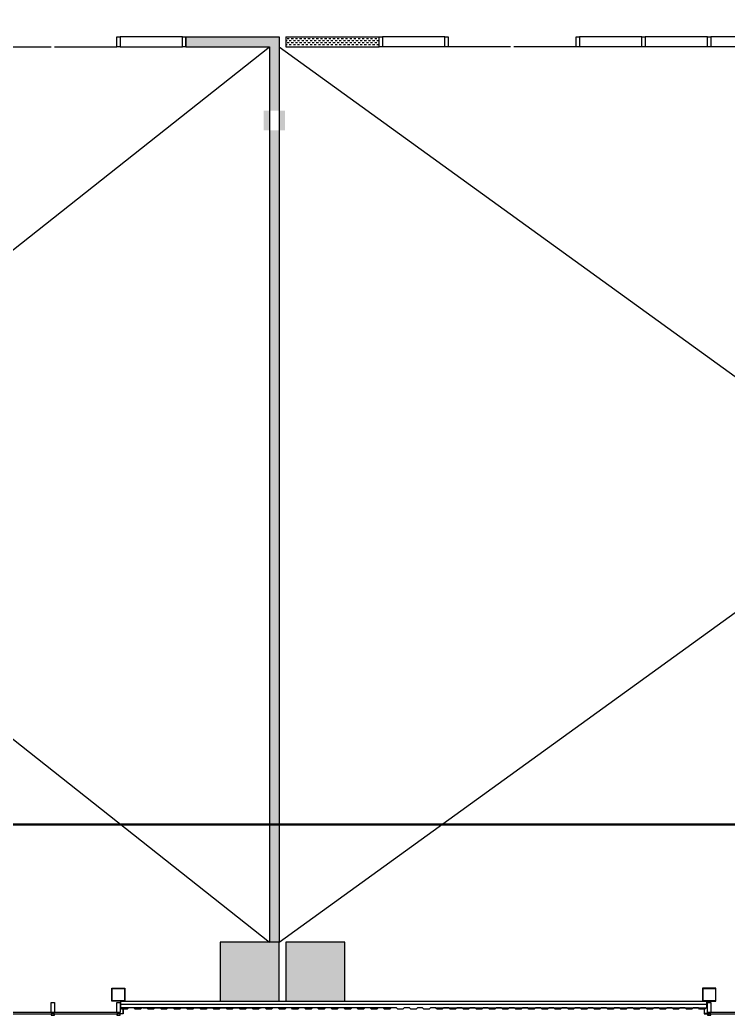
# Model space of a CAD drawing. Header units: centimetres. Extents: x 28733 to 98303, y -2883 to 8555.
# Drawn here: x 88791 to 89870, y 1498 to 3015 of the extents above; entities that cross this region are included whole.
import ezdxf

# ---------------------------------------------------------------- set-up
doc = ezdxf.new("R2010")
doc.units = ezdxf.units.CM
doc.header["$LTSCALE"] = 100
for name, color, linetype in [('A-ELEV-03', 251, 'Continuous'), ('A-ELEV-04', 250, 'Continuous'), ('A-GLAZ-FRME', 12, 'Continuous'), ('A-GLAZ-FULL', 130, 'Continuous'), ('A-GLAZ-SILL', 8, 'Continuous'), ('A-WALL', 134, 'Continuous'), ('A-WALL-HTCH', 8, 'Continuous'), ('A-WALL-INSL', 249, 'Continuous'), ('A-WALL-SNWPNL', 200, 'Continuous'), ('A-WALL-STEL', 202, 'Continuous'), ('S-CONC', 5, 'Continuous'), ('S-HTCH', 8, 'Continuous'), ('S-STEL', 3, 'Continuous')]:
    doc.layers.add(name, color=color, linetype=linetype)
doc.layers.add('GEB-BEZUG', color=2, linetype='Continuous', lineweight=50, true_color=0xffff00)
doc.linetypes.add('BATTING', pattern='A,0.00254,-2.54,[134,ltypeshp.shx,S=2.54,R=0,X=-2.54,Y=0],-5.08,[134,ltypeshp.shx,S=2.54,R=180,X=2.54,Y=0],-2.54', length=10.16254)
pattern_1 = [(0, (74805.6698, 54361.057), (3.175, 3.175), [3.175, -3.175])]

# ---------------------------------------------------------------- blocks, each defined once
blk = doc.blocks.new('*U57')
at = {"layer": 'A-WALL-SNWPNL'}
blk.add_lwpolyline([(50, 1), (42, 1), (40, -1), (32, -1), (30, 1), (22, 1), (20, -1), (12, -1), (10, 1), (2, 1), (0, -1), (-8, -1), (-10, 1), (-18, 1), (-20, -1), (-28, -1), (-30, 1), (-38, 1), (-40, -1), (-48, -1), (-50, 1)], dxfattribs=at)
blk = doc.blocks.new('*U58')
at = {"layer": 'A-WALL-STEL', "color": 0, "linetype": 'ByBlock', "lineweight": -2, "transparency": 16777216}
for p in [(0, 0), (100, 0), (200, 0), (300, 0), (400, 0), (500, 0), (600, 0), (700, 0)]:
    blk.add_blockref('*U57', p, dxfattribs=at)

msp = doc.modelspace()

# ---------------------------------------------------------------- hatches: boundary and pattern name
at = {"layer": 'A-WALL-HTCH'}
h = msp.add_hatch(dxfattribs=at)
h.set_pattern_fill('DASH', color=256, angle=360)
h.set_pattern_definition(pattern_1)
h.paths.add_polyline_path([(89185.86, 2988.62), (89043.36, 2988.62), (89043.36, 2973.62), (89170.86, 2973.62), (89170.86, 1608.62), (89185.86, 1608.62)])
h.paths.add_polyline_path([(89161.93, 2846.33), (89194.79, 2846.33), (89194.79, 2876.33), (89161.93, 2876.33)])
h = msp.add_hatch(dxfattribs=at)
h.set_pattern_fill('DASH', color=256, angle=360)
h.set_pattern_definition(pattern_1)
h.paths.add_polyline_path([(89338.36, 2988.62), (89195.86, 2988.62), (89195.86, 2973.62), (89338.36, 2973.62)])
at = {"layer": 'S-HTCH'}
h = msp.add_hatch(dxfattribs=at)
h.set_pattern_fill('ANSI33', color=256)
h.set_pattern_definition([(45, (74805.67, 5721.585), (-4.490128, 4.490128), []), (45, (74810.16, 5721.585), (-4.490128, 4.490128), [3.175, -1.5875])])
h.paths.add_polyline_path([(90995.86, 1518.62), (91085.86, 1518.62), (91085.86, 1608.62), (90995.86, 1608.62)])
h.paths.add_polyline_path([(90995.86, 7218.62), (91085.86, 7218.62), (91085.86, 7308.62), (90995.86, 7308.62)])
h.paths.add_polyline_path([(89195.86, 1518.62), (89285.86, 1518.62), (89285.86, 1608.62), (89195.86, 1608.62)])
h.paths.add_polyline_path([(85595.86, 1518.62), (85685.86, 1518.62), (85685.86, 1608.62), (85595.86, 1608.62)])
h.paths.add_polyline_path([(89195.86, 7218.62), (89285.86, 7218.62), (89285.86, 7308.62), (89195.86, 7308.62)])
h.paths.add_polyline_path([(85595.86, 7218.62), (85685.86, 7218.62), (85685.86, 7308.62), (85595.86, 7308.62)])
h.paths.add_polyline_path([(90995.86, 3418.62), (91085.86, 3418.62), (91085.86, 3508.62), (90995.86, 3508.62)])
h.paths.add_polyline_path([(90995.86, 5318.62), (91085.86, 5318.62), (91085.86, 5408.62), (90995.86, 5408.62)])
h.paths.add_polyline_path([(89195.86, 3418.62), (89285.86, 3418.62), (89285.86, 3508.62), (89195.86, 3508.62)])
h.paths.add_polyline_path([(85595.86, 3418.62), (85685.86, 3418.62), (85685.86, 3508.62), (85595.86, 3508.62)])
h.paths.add_polyline_path([(89195.86, 5318.62), (89285.86, 5318.62), (89285.86, 5408.62), (89195.86, 5408.62)])
h.paths.add_polyline_path([(85595.86, 5318.62), (85685.86, 5318.62), (85685.86, 5408.62), (85595.86, 5408.62)])
h.paths.add_polyline_path([(96395.86, 3418.62), (96485.86, 3418.62), (96485.86, 3508.62), (96395.86, 3508.62)])
h.paths.add_polyline_path([(96395.86, 5318.62), (96485.86, 5318.62), (96485.86, 5408.62), (96395.86, 5408.62)])
h.paths.add_polyline_path([(94595.86, 3418.62), (94685.86, 3418.62), (94685.86, 3508.62), (94595.86, 3508.62)])
h.paths.add_polyline_path([(94595.86, 5318.62), (94685.86, 5318.62), (94685.86, 5408.62), (94595.86, 5408.62)])
h.paths.add_polyline_path([(92795.86, 3418.62), (92885.86, 3418.62), (92885.86, 3508.62), (92795.86, 3508.62)])
h.paths.add_polyline_path([(92795.86, 5318.62), (92885.86, 5318.62), (92885.86, 5408.62), (92795.86, 5408.62)])
h.paths.add_polyline_path([(89095.86, 3418.62), (89185.86, 3418.62), (89185.86, 3508.62), (89095.86, 3508.62)])
h.paths.add_polyline_path([(89095.86, 5318.62), (89185.86, 5318.62), (89185.86, 5408.62), (89095.86, 5408.62)])
h.paths.add_polyline_path([(87395.86, 3418.62), (87485.86, 3418.62), (87485.86, 3508.62), (87395.86, 3508.62)])
h.paths.add_polyline_path([(87395.86, 5318.62), (87485.86, 5318.62), (87485.86, 5408.62), (87395.86, 5408.62)])
h.paths.add_polyline_path([(83795.86, 3418.62), (83885.86, 3418.62), (83885.86, 3508.62), (83795.86, 3508.62)])
h.paths.add_polyline_path([(83795.86, 5318.62), (83885.86, 5318.62), (83885.86, 5408.62), (83795.86, 5408.62)])
h.paths.add_polyline_path([(81995.86, 3418.62), (82085.86, 3418.62), (82085.86, 3508.62), (81995.86, 3508.62)])
h.paths.add_polyline_path([(81995.86, 5318.62), (82085.86, 5318.62), (82085.86, 5408.62), (81995.86, 5408.62)])
h.paths.add_polyline_path([(80195.86, 3418.62), (80285.86, 3418.62), (80285.86, 3508.62), (80195.86, 3508.62)])
h.paths.add_polyline_path([(80195.86, 5318.62), (80285.86, 5318.62), (80285.86, 5408.62), (80195.86, 5408.62)])
h.paths.add_polyline_path([(98195.86, 5318.62), (98285.86, 5318.62), (98285.86, 5408.62), (98195.86, 5408.62)])
h.paths.add_polyline_path([(98195.86, 3418.62), (98285.86, 3418.62), (98285.86, 3508.62), (98195.86, 3508.62)])
h.paths.add_polyline_path([(98195.86, 1518.62), (98285.86, 1518.62), (98285.86, 1608.62), (98195.86, 1608.62)])
h.paths.add_polyline_path([(96395.86, 1518.62), (96485.86, 1518.62), (96485.86, 1608.62), (96395.86, 1608.62)])
h.paths.add_polyline_path([(94595.86, 1518.62), (94685.86, 1518.62), (94685.86, 1608.62), (94595.86, 1608.62)])
h.paths.add_polyline_path([(92795.86, 1518.62), (92885.86, 1518.62), (92885.86, 1608.62), (92795.86, 1608.62)])
h.paths.add_polyline_path([(89095.86, 1518.62), (89185.86, 1518.62), (89185.86, 1608.62), (89095.86, 1608.62)])
h.paths.add_polyline_path([(87395.86, 1518.62), (87485.86, 1518.62), (87485.86, 1608.62), (87395.86, 1608.62)])
h.paths.add_polyline_path([(83795.86, 1518.62), (83885.86, 1518.62), (83885.86, 1608.62), (83795.86, 1608.62)])
h.paths.add_polyline_path([(81995.86, 1518.62), (82085.86, 1518.62), (82085.86, 1608.62), (81995.86, 1608.62)])
h.paths.add_polyline_path([(80195.86, 1518.62), (80285.86, 1518.62), (80285.86, 1608.62), (80195.86, 1608.62)])
h.paths.add_polyline_path([(98195.86, 7218.62), (98285.86, 7218.62), (98285.86, 7308.62), (98195.86, 7308.62)])
h.paths.add_polyline_path([(96395.86, 7218.62), (96485.86, 7218.62), (96485.86, 7308.62), (96395.86, 7308.62)])
h.paths.add_polyline_path([(94595.86, 7218.62), (94685.86, 7218.62), (94685.86, 7308.62), (94595.86, 7308.62)])
h.paths.add_polyline_path([(92795.86, 7218.62), (92885.86, 7218.62), (92885.86, 7308.62), (92795.86, 7308.62)])
h.paths.add_polyline_path([(89095.86, 7218.62), (89185.86, 7218.62), (89185.86, 7308.62), (89095.86, 7308.62)])
h.paths.add_polyline_path([(87395.86, 7218.62), (87485.86, 7218.62), (87485.86, 7308.62), (87395.86, 7308.62)])
h.paths.add_polyline_path([(83795.86, 7218.62), (83885.86, 7218.62), (83885.86, 7308.62), (83795.86, 7308.62)])
h.paths.add_polyline_path([(81995.86, 7218.62), (82085.86, 7218.62), (82085.86, 7308.62), (81995.86, 7308.62)])
h.paths.add_polyline_path([(80195.86, 7218.62), (80285.86, 7218.62), (80285.86, 7308.62), (80195.86, 7308.62)])

# ---------------------------------------------------------------- linework, layer by layer
at = {"layer": 'A-ELEV-03'}
for points in [[(88944.36, 1508.59), (88944.36, 1518.59)], [(89423.36, 1508.59), (89837.36, 1508.59), (89837.36, 1518.59)]]:
    msp.add_lwpolyline(points, dxfattribs=at)
at = {"layer": 'A-ELEV-03', "elevation": 0}
msp.add_lwpolyline([(89358.36, 1508.59), (88944.36, 1508.59)], dxfattribs=at)
at = {"layer": 'A-ELEV-04'}
for p, q in [((87448.36, 1608.62), (89170.86, 2973.62)), ((87448.36, 2973.62), (89170.86, 1608.62)), ((89185.86, 1608.62), (91070.86, 2973.62)), ((89185.86, 2973.62), (91070.86, 1608.62))]:
    msp.add_line(p, q, dxfattribs=at)
at = {"layer": 'A-GLAZ-FRME'}
for points in [[(88943.36, 2973.59), (88938.36, 2973.59), (88938.36, 2988.59), (88943.36, 2988.59)], [(89043.36, 2973.59), (89038.36, 2973.59), (89038.36, 2988.59), (89043.36, 2988.59)], [(89343.36, 2973.59), (89338.36, 2973.59), (89338.36, 2988.59), (89343.36, 2988.59)], [(89443.36, 2973.59), (89438.36, 2973.59), (89438.36, 2988.59), (89443.36, 2988.59)], [(89643.36, 2973.59), (89638.36, 2973.59), (89638.36, 2988.59), (89643.36, 2988.59)], [(89743.36, 2973.59), (89738.36, 2973.59), (89738.36, 2988.59), (89743.36, 2988.59)], [(89843.36, 2973.59), (89838.36, 2973.59), (89838.36, 2988.59), (89843.36, 2988.59)], [(88843.36, 1501.59), (88838.36, 1501.59), (88838.36, 1516.59), (88843.36, 1516.59)], [(88943.36, 1501.59), (88938.36, 1501.59), (88938.36, 1516.59), (88943.36, 1516.59)], [(89843.36, 1501.59), (89838.36, 1501.59), (89838.36, 1516.59), (89843.36, 1516.59)], [(88838.36, 1497.59), (88843.36, 1497.59), (88843.36, 1499.59), (88838.36, 1499.59)], [(88938.36, 1497.59), (88943.36, 1497.59), (88943.36, 1499.59), (88938.36, 1499.59)], [(89838.36, 1497.59), (89843.36, 1497.59), (89843.36, 1499.59), (89838.36, 1499.59)]]:
    msp.add_lwpolyline(points, close=True, dxfattribs=at)
at = {"layer": 'A-GLAZ-FULL'}
for p, q in [((89438.36, 2988.59), (89343.36, 2988.59)), ((89738.36, 2988.59), (89643.36, 2988.59)), ((89838.36, 2988.59), (89743.36, 2988.59)), ((89938.36, 2988.59), (89843.36, 2988.59))]:
    msp.add_line(p, q, dxfattribs=at)
msp.add_lwpolyline([(89038.36, 2988.59), (88943.36, 2988.59)], dxfattribs=at)
for points in [[(88741.86, 1499.59), (88839.86, 1499.59), (88839.86, 1501.59), (88741.86, 1501.59)], [(88841.86, 1499.59), (88939.86, 1499.59), (88939.86, 1501.59), (88841.86, 1501.59)], [(89841.86, 1499.59), (89939.86, 1499.59), (89939.86, 1501.59), (89841.86, 1501.59)]]:
    msp.add_lwpolyline(points, close=True, dxfattribs=at)
at = {"layer": 'A-GLAZ-SILL'}
for p, q in [((88743.36, 2973.62), (88838.36, 2973.62)), ((88843.36, 2973.62), (88938.36, 2973.62)), ((88943.36, 2973.62), (89038.36, 2973.62)), ((89438.36, 2973.62), (89343.36, 2973.62)), ((89538.36, 2973.62), (89443.36, 2973.62)), ((89638.36, 2973.62), (89543.36, 2973.62)), ((89738.36, 2973.62), (89643.36, 2973.62)), ((89838.36, 2973.62), (89743.36, 2973.62)), ((89938.36, 2973.62), (89843.36, 2973.62))]:
    msp.add_line(p, q, dxfattribs=at)
at = {"layer": 'A-WALL'}
for p, q in [((89043.36, 2988.62), (89185.86, 2988.62)), ((89043.36, 2973.62), (89043.36, 2988.62)), ((89185.86, 2988.62), (89185.86, 1608.62)), ((89195.86, 2988.62), (89338.36, 2988.62)), ((89195.86, 2988.62), (89195.86, 2973.62)), ((89043.36, 2973.62), (89170.86, 2973.62)), ((89170.86, 2973.62), (89170.86, 1608.62)), ((89195.86, 2973.62), (89338.36, 2973.62))]:
    msp.add_line(p, q, dxfattribs=at)
msp.add_lwpolyline([(89338.36, 2973.62), (89338.36, 2988.62)], dxfattribs=at)
at = {"layer": 'A-WALL-INSL', "linetype": 'BATTING', "ltscale": 0.005}
msp.add_line((89837.36, 1513.59), (88944.36, 1513.59), dxfattribs=at)
at = {"layer": 'A-WALL-INSL'}
msp.add_line((88978.36, 1508.59), (89158.36, 1508.59), dxfattribs=at)
at = {"layer": 'A-WALL-SNWPNL'}
msp.add_line((88944.36, 1518.59), (89837.36, 1518.59), dxfattribs=at)
for points in [[(88948.36, 1506.09), (88948.36, 1499.59), (88943.36, 1499.59), (88940.86, 1499.59), (88940.86, 1499.79), (88943.36, 1499.79), (88948.16, 1499.79), (88948.16, 1506.09)], [(89833.36, 1506.09), (89833.36, 1499.59), (89838.36, 1499.59), (89840.86, 1499.59), (89840.86, 1499.79), (89838.36, 1499.79), (89833.56, 1499.79), (89833.56, 1506.09)]]:
    msp.add_lwpolyline(points, close=True, dxfattribs=at)
msp.add_lwpolyline([(89838.36, 1508.59), (89836.36, 1508.59), (89834.36, 1506.59), (89826.36, 1506.59), (89824.36, 1508.59), (89816.36, 1508.59), (89814.36, 1506.59), (89806.36, 1506.59), (89804.36, 1508.59), (89796.36, 1508.59), (89794.36, 1506.59), (89786.36, 1506.59), (89784.36, 1508.59), (89776.36, 1508.59), (89774.36, 1506.59), (89766.36, 1506.59), (89764.36, 1508.59), (89756.36, 1508.59), (89754.36, 1506.59), (89746.36, 1506.59), (89744.36, 1508.59)], dxfattribs=at)
at = {"layer": 'GEB-BEZUG'}
msp.add_line((88449.31, 1788.23), (89948.72, 1788.23), dxfattribs=at)
at = {"layer": 'S-CONC'}
for points in [[(89095.86, 1518.62), (89185.86, 1518.62), (89185.86, 1608.62), (89095.86, 1608.62)], [(89195.86, 1518.62), (89285.86, 1518.62), (89285.86, 1608.62), (89195.86, 1608.62)]]:
    msp.add_lwpolyline(points, close=True, dxfattribs=at)
at = {"layer": 'S-STEL'}
msp.add_lwpolyline([(88930.86, 1518.59), (88930.86, 1538.59), (88950.86, 1538.59), (88950.86, 1518.59), (88930.86, 1518.59)], dxfattribs=at)
for points in [[(88931.46, 1519.19), (88931.46, 1537.99), (88950.26, 1537.99), (88950.26, 1519.19)], [(89830.86, 1518.59), (89850.86, 1518.59), (89850.86, 1538.59), (89830.86, 1538.59)]]:
    msp.add_lwpolyline(points, close=True, dxfattribs=at)
at = {"layer": 'S-STEL', "elevation": 0}
msp.add_lwpolyline([(89831.46, 1537.99), (89850.26, 1537.99), (89850.26, 1519.19), (89831.46, 1519.19)], close=True, dxfattribs=at)

# ---------------------------------------------------------------- block references
at = {"layer": 'A-WALL-STEL'}
msp.add_blockref('*U58', (88994.36, 1507.59), dxfattribs=at)

doc.saveas('drawing.dxf')
